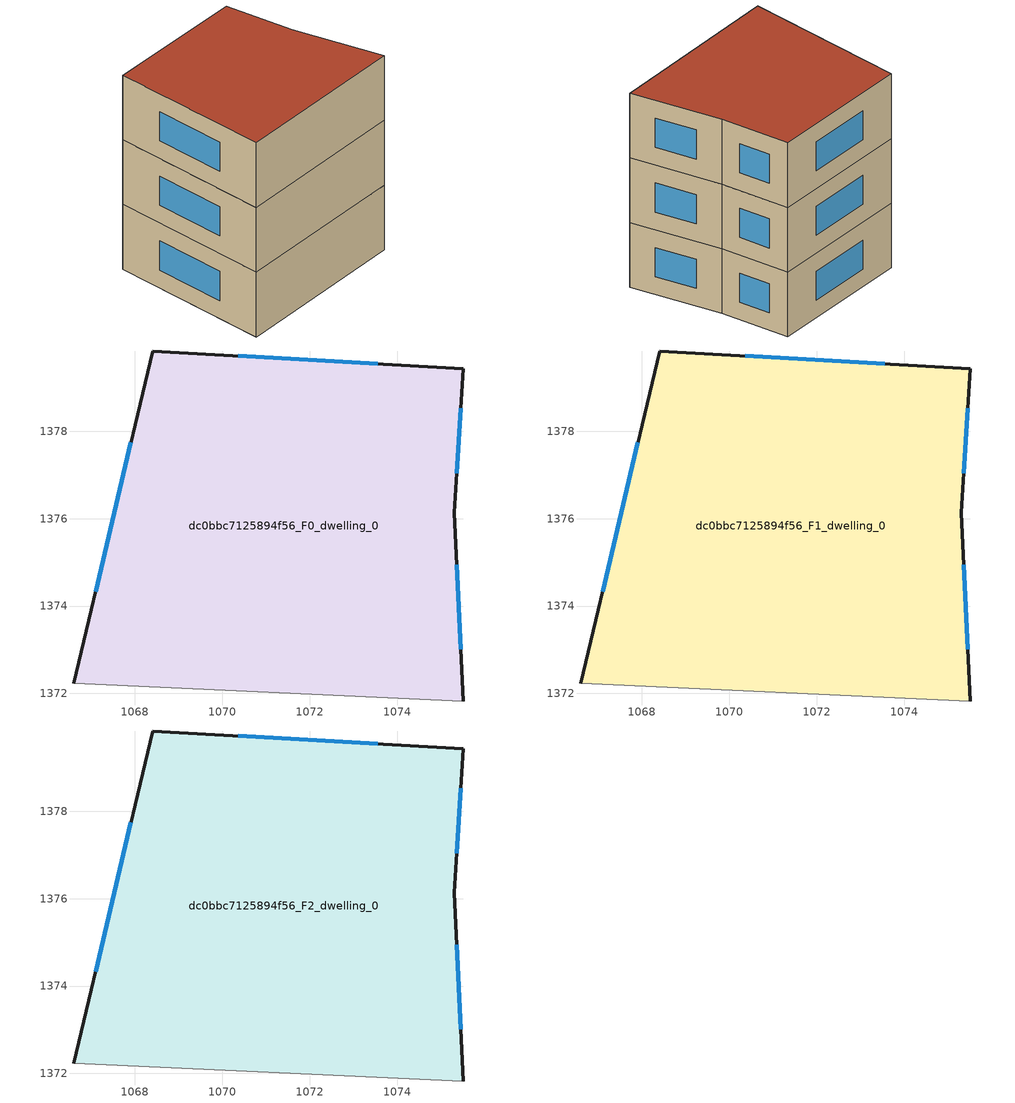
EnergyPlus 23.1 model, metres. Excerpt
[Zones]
dc0bbc7125894f56_F0_dwelling_0
 floor ground (EU_floor_Construction): 1075.51,1379.43 1075.31,1376.13 1075.51,1371.83 1066.6,1372.23 1068.4,1379.84 z0
 wall outside (EU_wall_Construction): 1075.51,1371.83 1075.31,1376.13 1075.51,1379.43 1068.4,1379.84 1066.6,1372.23 z0:3
 wall adiabatic (EU_wall_Construction): 1066.6,1372.23 1075.51,1371.83 z0:3
 window (EU_Window_Construction): 1067.91,1377.74 1067.1,1374.32 / 1073.55,1379.54 1070.36,1379.73 / 1075.36,1377.04 1075.45,1378.52 / 1075.45,1373.01 1075.36,1374.95 z0.83:2.17
dc0bbc7125894f56_F1_dwelling_0
 floor to dc0bbc7125894f56_F0_dwelling_0 (EU_floor_Construction): 1075.51,1379.43 1075.31,1376.13 1075.51,1371.83 1066.6,1372.23 1068.4,1379.84 z3
 wall outside (EU_wall_Construction): 1075.51,1371.83 1075.31,1376.13 1075.51,1379.43 1068.4,1379.84 1066.6,1372.23 z3:6
 wall adiabatic (EU_wall_Construction): 1066.6,1372.23 1075.51,1371.83 z3:6
 window (EU_Window_Construction): 1067.91,1377.74 1067.1,1374.32 / 1073.55,1379.54 1070.36,1379.73 / 1075.36,1377.04 1075.45,1378.52 / 1075.45,1373.01 1075.36,1374.95 z3.83:5.17
dc0bbc7125894f56_F2_dwelling_0
 floor to dc0bbc7125894f56_F1_dwelling_0 (EU_floor_Construction): 1075.51,1379.43 1075.31,1376.13 1075.51,1371.83 1066.6,1372.23 1068.4,1379.84 z6
 wall outside (EU_wall_Construction): 1075.51,1371.83 1075.31,1376.13 1075.51,1379.43 1068.4,1379.84 1066.6,1372.23 z6:9
 wall adiabatic (EU_wall_Construction): 1066.6,1372.23 1075.51,1371.83 z6:9
 window (EU_Window_Construction): 1067.91,1377.74 1067.1,1374.32 / 1073.55,1379.54 1070.36,1379.73 / 1075.36,1377.04 1075.45,1378.52 / 1075.45,1373.01 1075.36,1374.95 z6.83:8.17
 roof outside (EU_roof_Construction): 1075.51,1371.83 1075.31,1376.13 1075.51,1379.43 1068.4,1379.84 1066.6,1372.23 z9
[Building]
EU S2 Campaign: North Axis=0; Terrain=City; Solar Distribution=FullExterior
[Site:Location]
Lyon-Bron: Latitude=45.75; Longitude=5; Time Zone=1; Elevation=198
[SizingPeriod:WeatherFileDays]
AnnualSizingPeriod: Begin Month=1; Begin Day of Month=1; End Month=12; End Day of Month=31; Day of Week for Start Day=Monday; Use Weather File Daylight Saving Period=No; Use Weather File Rain and Snow Indicators=No
[MATERIAL]
EU_InternalMass_Material: Roughness=MediumRough; Thickness=0.1; Conductivity=1; Density=1800; Specific Heat=900; Thermal Absorptance=0.9; Solar Absorptance=0.7; Visible Absorptance=0.7
[MATERIAL:NOMASS] Roughness=MediumRough; Thermal Absorptance=0.9; Solar Absorptance=0.7; Visible Absorptance=0.7
Name | Thermal Resistance
EU_wall_NoMass | 0.87146
EU_roof_NoMass | 0.842276
EU_floor_NoMass | 0.496999
[WINDOWMATERIAL:SIMPLEGLAZINGSYSTEM]
EU_Window_SimpleGlazing: UFactor=2.2525; Solar Heat Gain Coefficient=0.76; Visible Transmittance=0.76
[CONSTRUCTION]
EU_wall_Construction: EU_wall_NoMass
EU_roof_Construction: EU_roof_NoMass
EU_floor_Construction: EU_floor_NoMass
EU_Window_Construction: EU_Window_SimpleGlazing
EU_InternalMass_Construction: EU_InternalMass_Material
[ZONE] Type=1; Multiplier=1; Ceiling Height=autocalculate; Floor Area=autocalculate; Part of Total Floor Area=Yes
Name | Volume
dc0bbc7125894f56_F0_dwelling_0 | 181.477
dc0bbc7125894f56_F1_dwelling_0; dc0bbc7125894f56_F2_dwelling_0 | 181.474
[INTERNALMASS] Construction=EU_InternalMass_Construction; Surface Area=60.4919
Name | Zone or ZoneList
dc0bbc7125894f56_F0_dwelling_0_EU_InternalMass | dc0bbc7125894f56_F0_dwelling_0
dc0bbc7125894f56_F1_dwelling_0_EU_InternalMass | dc0bbc7125894f56_F1_dwelling_0
dc0bbc7125894f56_F2_dwelling_0_EU_InternalMass | dc0bbc7125894f56_F2_dwelling_0
[OTHEREQUIPMENT] Fuel Type=Electricity; Design Level Calculation Method=Watts/Area; Power per Zone Floor Area=1; Fraction Latent=0; Fraction Radiant=0; Fraction Lost=0; Carbon Dioxide Generation Rate=0; EndUse Subcategory=EU_Step8_InternalGains
Name | Zone or ZoneList or Space or SpaceList | Schedule
EU_Step8_InternalGain_dc0bbc7125894f56_F0_dwelling_0_f000 | dc0bbc7125894f56_F0_dwelling_0 | EU_Step8_GainSchedule_dc0bbc7125894f56_F0_dwelling_0_f000
EU_Step8_InternalGain_dc0bbc7125894f56_F1_dwelling_0_f000 | dc0bbc7125894f56_F1_dwelling_0 | EU_Step8_GainSchedule_dc0bbc7125894f56_F1_dwelling_0_f000
EU_Step8_InternalGain_dc0bbc7125894f56_F2_dwelling_0_f000 | dc0bbc7125894f56_F2_dwelling_0 | EU_Step8_GainSchedule_dc0bbc7125894f56_F2_dwelling_0_f000
[ZONEVENTILATION:DESIGNFLOWRATE] Schedule=EU_AlwaysOn; Design Flow Rate Calculation Method=AirChanges/Hour; Air Changes per Hour=0.425; Ventilation Type=Natural; Fan Pressure Rise=0; Fan Total Efficiency=1; Constant Term Coefficient=1; Temperature Term Coefficient=0; Velocity Term Coefficient=0; Velocity Squared Term Coefficient=0; Minimum Indoor Temperature=-100; Maximum Indoor Temperature=100; Delta Temperature=-100; Minimum Outdoor Temperature=-100; Maximum Outdoor Temperature=100; Maximum Wind Speed=40
Name | Zone or ZoneList or Space or SpaceList
EU_ConstantAir_dc0bbc7125894f56_F0_dwelling_0 | dc0bbc7125894f56_F0_dwelling_0
EU_ConstantAir_dc0bbc7125894f56_F1_dwelling_0 | dc0bbc7125894f56_F1_dwelling_0
EU_ConstantAir_dc0bbc7125894f56_F2_dwelling_0 | dc0bbc7125894f56_F2_dwelling_0
[HVACTEMPLATE:THERMOSTAT] Constant Heating Setpoint=20; Constant Cooling Setpoint=50
EU_HeatOnly_dc0bbc7125894f56_F0_dwelling_0; EU_HeatOnly_dc0bbc7125894f56_F1_dwelling_0; EU_HeatOnly_dc0bbc7125894f56_F2_dwelling_0
[HVACTEMPLATE:ZONE:IDEALLOADSAIRSYSTEM] System Availability Schedule=EU_AlwaysOn; Maximum Heating Supply Air Temperature=50; Minimum Cooling Supply Air Temperature=13; Maximum Heating Supply Air Humidity Ratio=0.0156; Minimum Cooling Supply Air Humidity Ratio=0.0077; Heating Limit=NoLimit; Cooling Limit=NoLimit; Heating Availability Schedule=EU_AlwaysOn; Cooling Availability Schedule=EU_CoolingOff; Dehumidification Control Type=ConstantSensibleHeatRatio; Cooling Sensible Heat Ratio=0.7; Dehumidification Setpoint=60; Humidification Control Type=None; Humidification Setpoint=30; Outdoor Air Method=None; Outdoor Air Flow Rate per Person=0.00944; Outdoor Air Flow Rate per Zone Floor Area=0; Outdoor Air Flow Rate per Zone=0; Demand Controlled Ventilation Type=None; Outdoor Air Economizer Type=NoEconomizer; Heat Recovery Type=None; Sensible Heat Recovery Effectiveness=0.7; Latent Heat Recovery Effectiveness=0.65
Name | Template Thermostat
dc0bbc7125894f56_F0_dwelling_0 | EU_HeatOnly_dc0bbc7125894f56_F0_dwelling_0
dc0bbc7125894f56_F1_dwelling_0 | EU_HeatOnly_dc0bbc7125894f56_F1_dwelling_0
dc0bbc7125894f56_F2_dwelling_0 | EU_HeatOnly_dc0bbc7125894f56_F2_dwelling_0
[SIZING:ZONE] Zone Cooling Design Supply Air Temperature Input Method=SupplyAirTemperature; Zone Cooling Design Supply Air Temperature=13; Zone Heating Design Supply Air Temperature Input Method=SupplyAirTemperature; Zone Heating Design Supply Air Temperature=50; Zone Cooling Design Supply Air Humidity Ratio=0.008; Zone Heating Design Supply Air Humidity Ratio=0.008; Cooling Design Air Flow Method=DesignDay; Cooling Design Air Flow Rate=0; Cooling Minimum Air Flow per Zone Floor Area=0.000762; Cooling Minimum Air Flow=0; Cooling Minimum Air Flow Fraction=0.2; Heating Design Air Flow Method=DesignDay; Heating Design Air Flow Rate=0; Heating Maximum Air Flow per Zone Floor Area=0.002032; Heating Maximum Air Flow=0.141576; Heating Maximum Air Flow Fraction=0.3; Account for Dedicated Outdoor Air System=No; Dedicated Outdoor Air System Control Strategy=NeutralSupplyAir; Dedicated Outdoor Air Low Setpoint Temperature for Design=autosize; Dedicated Outdoor Air High Setpoint Temperature for Design=autosize; Zone Load Sizing Method=Sensible Load Only No Latent Load; Zone Latent Cooling Design Supply Air Humidity Ratio Input Method=HumidityRatioDifference; Zone Cooling Design Supply Air Humidity Ratio Difference=0.005; Zone Latent Heating Design Supply Air Humidity Ratio Input Method=HumidityRatioDifference; Zone Humidification Design Supply Air Humidity Ratio Difference=0.005
dc0bbc7125894f56_F0_dwelling_0; dc0bbc7125894f56_F1_dwelling_0; dc0bbc7125894f56_F2_dwelling_0
[SCHEDULE:CONSTANT]
Name | Hourly Value
EU_AlwaysOn | 1
EU_CoolingOff | 0
[SCHEDULE:FILE] Column Number=1; Rows to Skip at Top=0; Number of Hours of Data=8760; Column Separator=Comma; Interpolate to Timestep=No; Minutes per Item=60; Adjust Schedule for Daylight Savings=Yes
Name | File
EU_Step8_GainSchedule_dc0bbc7125894f56_F0_dwelling_0_f000 | ../../schedules/dc0bbc7125894f56/dc0bbc7125894f56_F0_dwelling_0_f000_gain.csv
EU_Step8_GainSchedule_dc0bbc7125894f56_F1_dwelling_0_f000 | ../../schedules/dc0bbc7125894f56/dc0bbc7125894f56_F1_dwelling_0_f000_gain.csv
EU_Step8_GainSchedule_dc0bbc7125894f56_F2_dwelling_0_f000 | ../../schedules/dc0bbc7125894f56/dc0bbc7125894f56_F2_dwelling_0_f000_gain.csv
